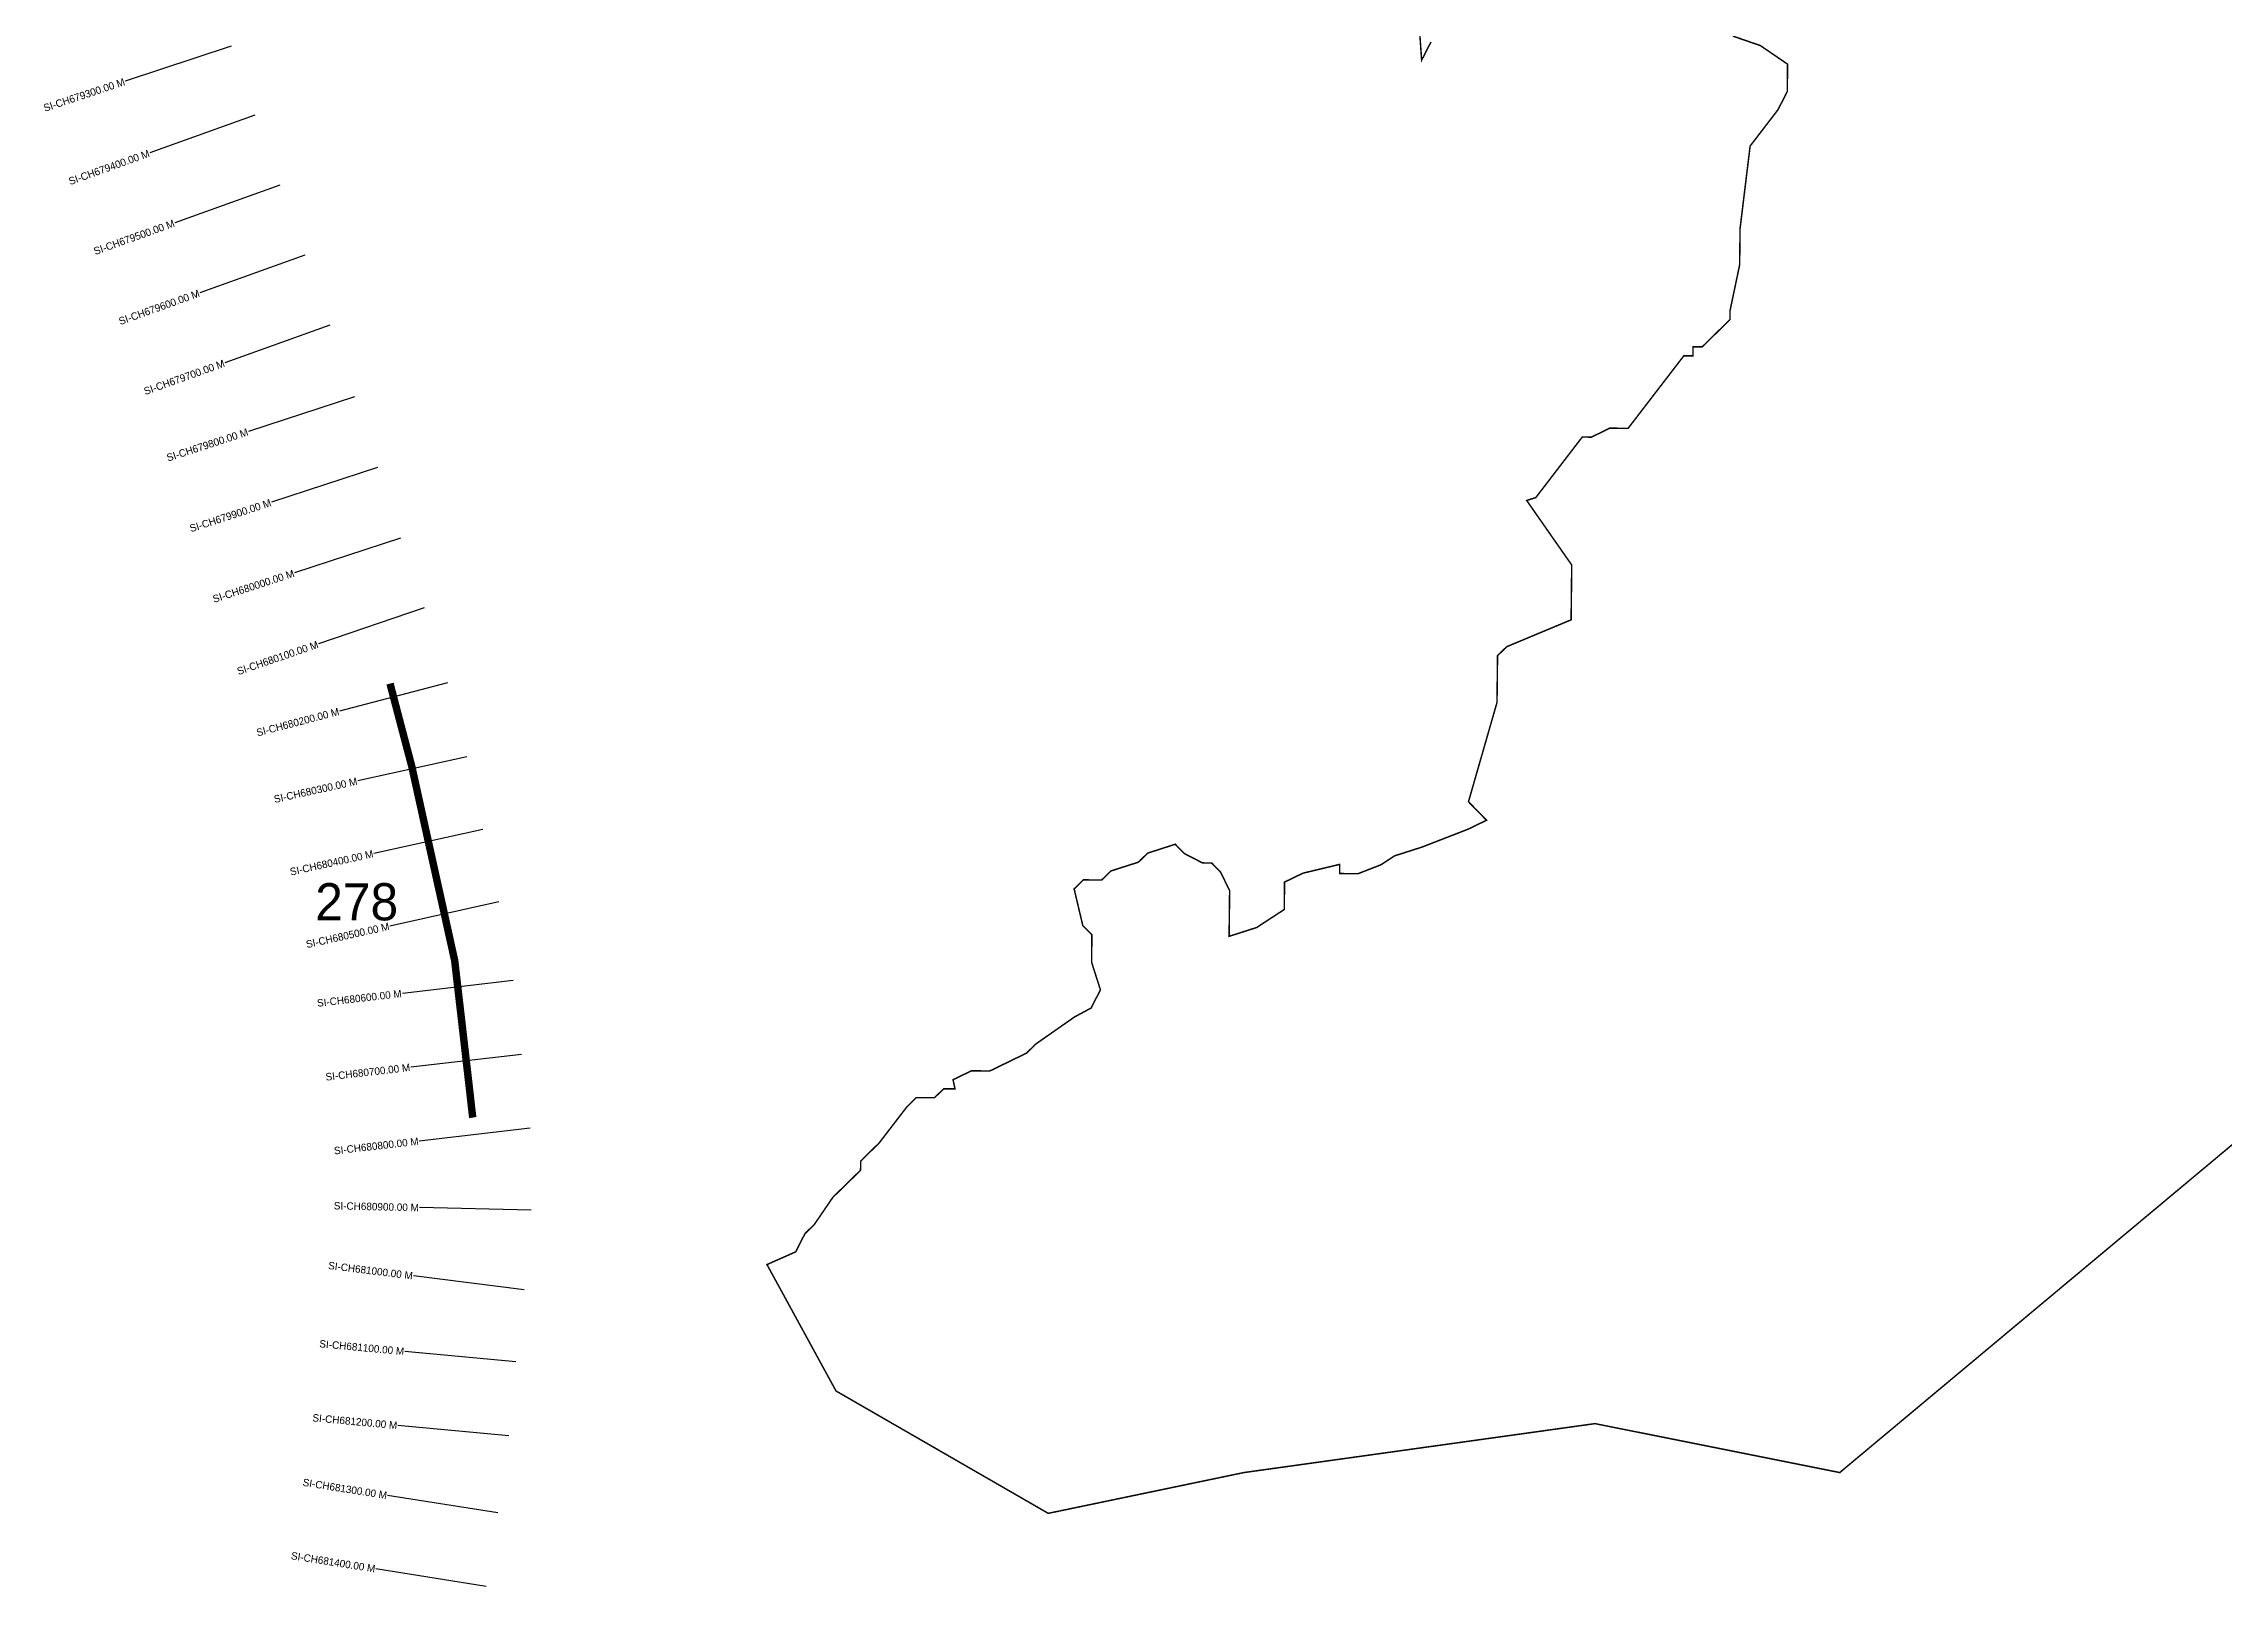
# Model space of a CAD drawing. Header units: metres. Extents: x 337443 to 344245, y 1770083 to 1774401.
# Drawn here: x 337910 to 340844, y 1770083 to 1772158 of the extents above; entities that cross this region are included whole.
import ezdxf
from ezdxf.enums import TextEntityAlignment as Align

# ---------------------------------------------------------------- set-up
doc = ezdxf.new("R2010")
doc.units = ezdxf.units.M
for name, color, linetype in [('ARTIFICIALLY PROTECTED', 4, 'Continuous'), ('CS', 134, 'Continuous'), ('CSMark', 6, 'Continuous')]:
    doc.layers.add(name, color=color, linetype=linetype)

msp = doc.modelspace()

# ---------------------------------------------------------------- linework, layer by layer
at = {"color": 6, "const_width": 2}
for points in [[(341284.7, 1771036.3), (340326.7, 1770235.9), (339997.4, 1770301.7), (339525.3, 1770235.9), (339261.9, 1770181), (338976.4, 1770345.6), (338883.5, 1770515.7), (338922.1, 1770532.8), (338934.6, 1770557.3), (338947.1, 1770569.5), (338972.1, 1770606.1), (339009.4, 1770642.6), (339009.5, 1770654.9), (339034.4, 1770679.3), (339071.9, 1770728.1), (339084.3, 1770740.3), (339108.9, 1770740.3), (339121.4, 1770752.2), (339136.4, 1770752.2), (339133.8, 1770764.4), (339158.6, 1770776.4), (339183.2, 1770776.1), (339232.7, 1770800.2), (339245.1, 1770812.4), (339297.2, 1770848.8), (339319.5, 1770860.8), (339332.1, 1770885.3), (339320.2, 1770922.4), (339320.6, 1770959.3), (339308.4, 1770971.7), (339296.7, 1771021.1), (339309.1, 1771033.3), (339333.7, 1771033), (339346.1, 1771045.2), (339383.2, 1771057.1), (339395.6, 1771069.2), (339432.7, 1771081.2), (339444.9, 1771068.7), (339469.4, 1771056.1), (339481.7, 1771056), (339493.8, 1771043.5), (339505.9, 1771018.8), (339505.2, 1770957.3), (339542.3, 1770969.2), (339579.4, 1770993.4), (339579.8, 1771030.3), (339604.6, 1771042.3), (339654, 1771054.1), (339654, 1771041.8), (339678.4, 1771041.5), (339709.3, 1771053.5), (339727.9, 1771065.6), (339765, 1771077.5), (339826.8, 1771101.5), (339851.5, 1771113.5), (339827.2, 1771138.4), (339865.6, 1771272), (339866.3, 1771334.9), (339878.7, 1771347), (339965.3, 1771383.1), (339966.1, 1771456.9), (339905.5, 1771543.7), (339917.8, 1771547.6), (339980.3, 1771629.1), (339992.6, 1771628.9), (340017.3, 1771641), (340041.9, 1771640.7), (340116.9, 1771738.3), (340129.2, 1771738.2), (340129.3, 1771750.5), (340141.6, 1771750.4), (340178.9, 1771786.9), (340179.1, 1771799.2), (340192, 1771860.6), (340192.6, 1771909.8), (340206.1, 1772020.5), (340243.5, 1772069.3), (340256.1, 1772093.8), (340256.5, 1772130.7), (340219.9, 1772155.7), (340183.1, 1772168.4)], [(339776.8, 1772160.6), (339764.2, 1772136.1), (339761.6, 1772173)]]:
    msp.add_lwpolyline(points, dxfattribs=at)
at = {"layer": 'ARTIFICIALLY PROTECTED', "const_width": 10, "flags": 128}
msp.add_lwpolyline([(338376.4, 1771297.3), (338388.2, 1771252.2), (338405.6, 1771186.2), (338429.7, 1771076.9), (338448.4, 1770992.5), (338463.4, 1770924.6), (338470.2, 1770865.8), (338483.6, 1770749.2), (338487.5, 1770714.6), (338487.7, 1770713.4)], dxfattribs=at)
at = {"layer": 'CS'}
for p, q in [((338162.5, 1772155), (338020.2, 1772107.7)), ((338194.5, 1772062.1), (338053.3, 1772011.5)), ((338228.2, 1771967.9), (338087, 1771917.4)), ((338261.9, 1771873.8), (338120.6, 1771823.2)), ((338295.6, 1771779.6), (338154.3, 1771729.1)), ((338328.7, 1771683), (338186.1, 1771636.5)), ((338359.7, 1771587.9), (338217.1, 1771541.4)), ((338390.7, 1771492.9), (338248.1, 1771446.4)), ((338422.4, 1771399.1), (338280.4, 1771350.7)), ((338453.6, 1771298.5), (338308.5, 1771260.4)), ((338479.6, 1771198.9), (338333.1, 1771166.5)), ((338501.2, 1771101.2), (338354.7, 1771068.9)), ((338522.7, 1771003.6), (338376.3, 1770971.2)), ((338542, 1770897.7), (338393, 1770880.6)), ((338553.4, 1770798.4), (338404.4, 1770781.3)), ((338564.8, 1770699), (338415.8, 1770681.9)), ((338566.2, 1770588.8), (338416.2, 1770592.3)), ((338556.8, 1770481.7), (338407.9, 1770500.4)), ((338545.7, 1770384.7), (338396.4, 1770398.7)), ((338536.4, 1770285.2), (338387.1, 1770299.1)), ((338521.3, 1770181.5), (338373.2, 1770205)), ((338505.7, 1770082.7), (338357.5, 1770106.2))]:
    msp.add_line(p, q, dxfattribs=at)

# ---------------------------------------------------------------- texts
at = {"insert": (338275.8, 1771028.8), "char_height": 50, "attachment_point": 1}
msp.add_mtext_dynamic_manual_height_columns('278', width=84.374, gutter_width=1, heights=[74.2], dxfattribs=at)
at = {"layer": 'CSMark'}
for s, rotation, p in [('SI-CH679300.00 M', 18.3728, (338019.2, 1772107.4)), ('SI-CH679400.00 M', 19.6881, (338052.3, 1772011.2)), ('SI-CH679500.00 M', 19.6881, (338086, 1771917.1)), ('SI-CH679600.00 M', 19.6881, (338119.7, 1771822.9)), ('SI-CH679700.00 M', 19.6881, (338153.4, 1771728.7)), ('SI-CH679800.00 M', 18.0578, (338185.1, 1771636.2)), ('SI-CH679900.00 M', 18.0578, (338216.1, 1771541.1)), ('SI-CH680000.00 M', 18.0578, (338247.1, 1771446.1)), ('SI-CH680100.00 M', 18.8231, (338279.4, 1771350.4)), ('SI-CH680200.00 M', 14.7186, (338307.6, 1771260.1)), ('SI-CH680300.00 M', 12.4685, (338332.1, 1771166.3)), ('SI-CH680400.00 M', 12.4685, (338353.7, 1771068.6)), ('SI-CH680500.00 M', 12.4685, (338375.3, 1770971)), ('SI-CH680600.00 M', 6.5556, (338392, 1770880.5)), ('SI-CH680700.00 M', 6.5556, (338403.4, 1770781.1)), ('SI-CH680800.00 M', 6.5556, (338414.8, 1770681.8)), ('SI-CH680900.00 M', 358.6605, (338415.2, 1770592.3)), ('SI-CH681000.00 M', 352.8501, (338406.9, 1770500.5)), ('SI-CH681100.00 M', 354.6717, (338395.4, 1770398.8)), ('SI-CH681200.00 M', 354.6717, (338386.1, 1770299.2)), ('SI-CH681300.00 M', 350.9989, (338372.2, 1770205.1)), ('SI-CH681400.00 M', 350.9989, (338356.5, 1770106.4))]:
    msp.add_text(s, height=10, rotation=rotation, dxfattribs=at).set_placement(p, align=Align.MIDDLE_RIGHT)

doc.saveas('drawing.dxf')
